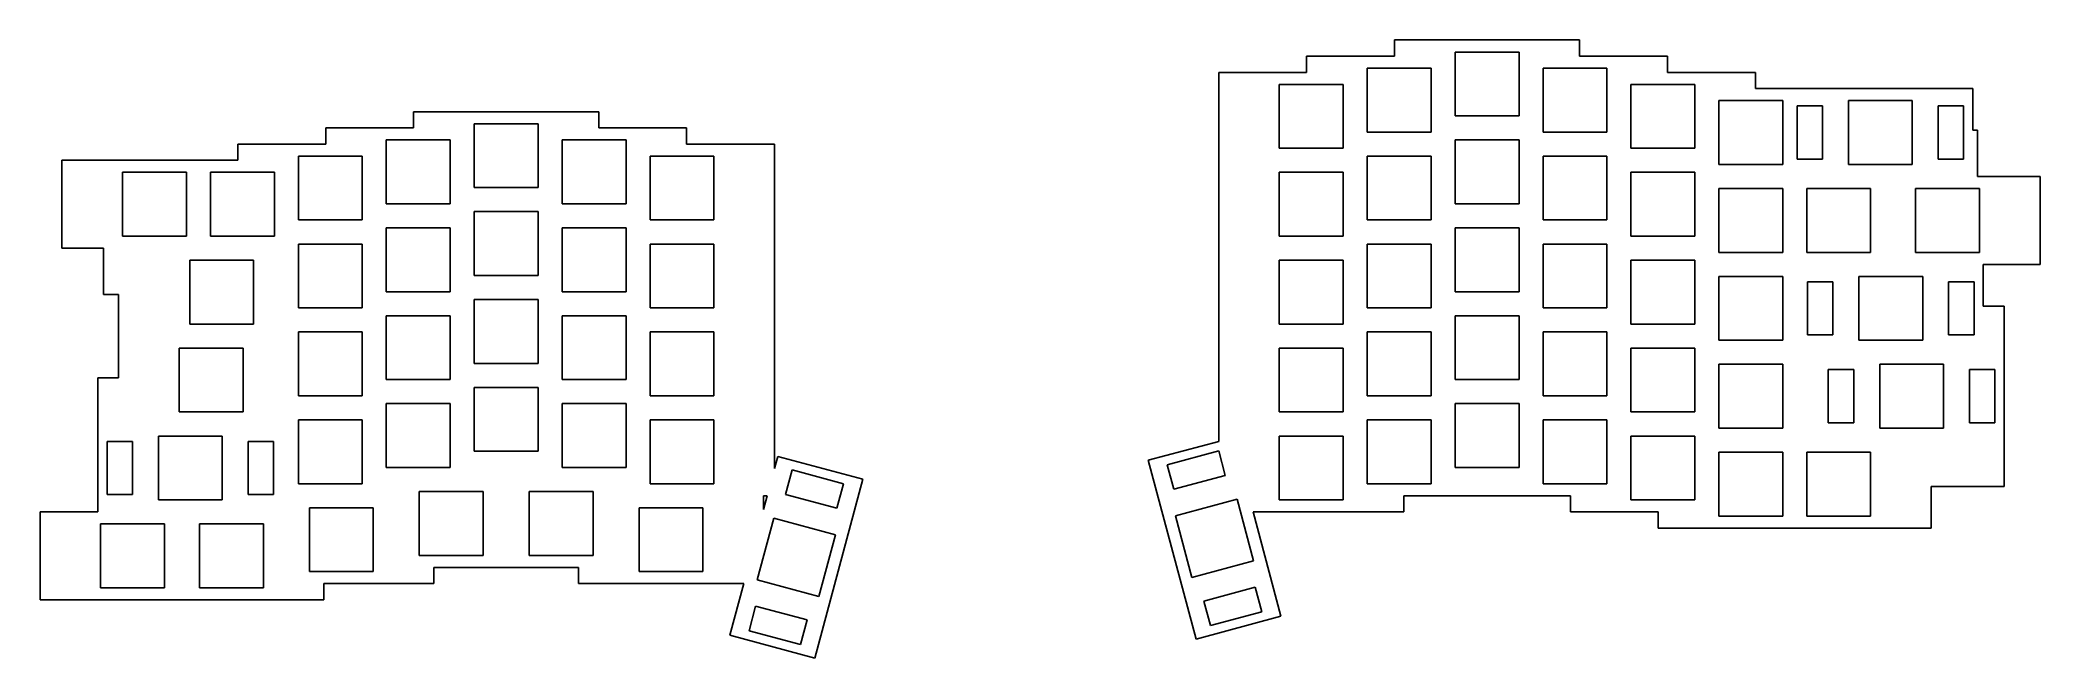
# Model space of a CAD drawing. Header units: millimetres. Extents: x -25 to 408, y -41 to 92.
import ezdxf

# ---------------------------------------------------------------- set-up
doc = ezdxf.new("R2010")
doc.units = ezdxf.units.MM

msp = doc.modelspace()

# ---------------------------------------------------------------- linework, layer by layer
at = {"linetype": 'CONTINUOUS'}
for p, q in [((308, 92.5), (268, 92.5)), ((268, 92.5), (268, 89)), ((308, 89), (308, 92.5)), ((268, 89), (249, 89)), ((249, 89), (249, 85.5)), ((294.9, 89.9), (281.1, 89.9)), ((281.1, 89.9), (281.1, 76.1)), ((294.9, 76.1), (294.9, 89.9)), ((327, 89), (308, 89)), ((327, 85.5), (327, 89)), ((230, 5.75), (230, 85.5)), ((249, 85.5), (230, 85.5)), ((256.9, 82.9), (243.1, 82.9)), ((243.1, 82.9), (243.1, 69.1)), ((256.9, 69.1), (256.9, 82.9)), ((275.9, 86.4), (262.1, 86.4)), ((262.1, 86.4), (262.1, 72.6)), ((275.9, 72.6), (275.9, 86.4)), ((313.9, 86.4), (300.1, 86.4)), ((300.1, 86.4), (300.1, 72.6)), ((313.9, 72.6), (313.9, 86.4)), ((332.9, 82.9), (319.1, 82.9)), ((319.1, 82.9), (319.1, 69.1)), ((346, 85.5), (327, 85.5)), ((332.9, 69.1), (332.9, 82.9)), ((346, 82), (346, 85.5)), ((351.9, 79.4), (338.1, 79.4)), ((338.1, 79.4), (338.1, 65.6)), ((346, 82), (393, 82)), ((351.9, 65.6), (351.9, 79.4)), ((360.5, 78.25), (355, 78.25)), ((355, 78.25), (355, 66.75)), ((360.5, 66.75), (360.5, 78.25)), ((379.9, 79.4), (366.1, 79.4)), ((366.1, 79.4), (366.1, 65.6)), ((379.9, 65.6), (379.9, 79.4)), ((391, 78.25), (385.5, 78.25)), ((385.5, 78.25), (385.5, 66.75)), ((391, 66.75), (391, 78.25)), ((393, 73), (393, 82)), ((56, 73.5), (37, 73.5)), ((37, 73.5), (37, 70)), ((96, 77), (56, 77)), ((56, 77), (56, 73.5)), ((82.9, 74.4), (69.1, 74.4)), ((69.1, 74.4), (69.1, 60.6)), ((82.9, 60.6), (82.9, 74.4)), ((96, 73.5), (96, 77)), ((115, 73.5), (96, 73.5)), ((115, 70), (115, 73.5)), ((281.1, 76.1), (294.9, 76.1)), ((37, 70), (18, 70)), ((18, 70), (18, 66.5)), ((63.9, 70.9), (50.1, 70.9)), ((50.1, 70.9), (50.1, 57.1)), ((63.9, 57.1), (63.9, 70.9)), ((101.9, 70.9), (88.1, 70.9)), ((88.1, 70.9), (88.1, 57.1)), ((101.9, 57.1), (101.9, 70.9)), ((134, 70), (115, 70)), ((134, -0.14), (134, 70)), ((262.1, 72.6), (275.9, 72.6)), ((294.9, 70.9), (281.1, 70.9)), ((281.1, 70.9), (281.1, 57.1)), ((294.9, 57.1), (294.9, 70.9)), ((300.1, 72.6), (313.9, 72.6)), ((393, 73), (394, 73)), ((394, 73), (394, 63)), ((-20, 66.5), (18, 66.5)), ((-20, 66.5), (-20, 47.5)), ((44.9, 67.4), (31.1, 67.4)), ((31.1, 67.4), (31.1, 53.6)), ((44.9, 53.6), (44.9, 67.4)), ((120.9, 67.4), (107.1, 67.4)), ((107.1, 67.4), (107.1, 53.6)), ((120.9, 53.6), (120.9, 67.4)), ((243.1, 69.1), (256.9, 69.1)), ((275.9, 67.4), (262.1, 67.4)), ((262.1, 67.4), (262.1, 53.6)), ((275.9, 53.6), (275.9, 67.4)), ((313.9, 67.4), (300.1, 67.4)), ((300.1, 67.4), (300.1, 53.6)), ((313.9, 53.6), (313.9, 67.4)), ((319.1, 69.1), (332.9, 69.1)), ((338.1, 65.6), (351.9, 65.6)), ((355, 66.75), (360.5, 66.75)), ((366.1, 65.6), (379.9, 65.6)), ((385.5, 66.75), (391, 66.75)), ((6.9, 63.9), (-6.9, 63.9)), ((-6.9, 63.9), (-6.9, 50.1)), ((6.9, 50.1), (6.9, 63.9)), ((25.9, 63.9), (12.1, 63.9)), ((12.1, 63.9), (12.1, 50.1)), ((25.9, 50.1), (25.9, 63.9)), ((69.1, 60.6), (82.9, 60.6)), ((256.9, 63.9), (243.1, 63.9)), ((243.1, 63.9), (243.1, 50.1)), ((256.9, 50.1), (256.9, 63.9)), ((332.9, 63.9), (319.1, 63.9)), ((319.1, 63.9), (319.1, 50.1)), ((332.9, 50.1), (332.9, 63.9)), ((407.5, 63), (394, 63)), ((407.5, 44), (407.5, 63)), ((50.1, 57.1), (63.9, 57.1)), ((88.1, 57.1), (101.9, 57.1)), ((281.1, 57.1), (294.9, 57.1)), ((351.9, 60.4), (338.1, 60.4)), ((338.1, 60.4), (338.1, 46.6)), ((351.9, 46.6), (351.9, 60.4)), ((370.9, 60.4), (357.1, 60.4)), ((357.1, 60.4), (357.1, 46.6)), ((370.9, 46.6), (370.9, 60.4)), ((394.4, 60.4), (380.6, 60.4)), ((380.6, 60.4), (380.6, 46.6)), ((394.4, 46.6), (394.4, 60.4)), ((31.1, 53.6), (44.9, 53.6)), ((63.9, 51.9), (50.1, 51.9)), ((50.1, 51.9), (50.1, 38.1)), ((63.9, 38.1), (63.9, 51.9)), ((82.9, 55.4), (69.1, 55.4)), ((69.1, 55.4), (69.1, 41.6)), ((82.9, 41.6), (82.9, 55.4)), ((101.9, 51.9), (88.1, 51.9)), ((88.1, 51.9), (88.1, 38.1)), ((101.9, 38.1), (101.9, 51.9)), ((107.1, 53.6), (120.9, 53.6)), ((262.1, 53.6), (275.9, 53.6)), ((294.9, 51.9), (281.1, 51.9)), ((281.1, 51.9), (281.1, 38.1)), ((294.9, 38.1), (294.9, 51.9)), ((300.1, 53.6), (313.9, 53.6)), ((-6.9, 50.1), (6.9, 50.1)), ((12.1, 50.1), (25.9, 50.1)), ((44.9, 48.4), (31.1, 48.4)), ((31.1, 48.4), (31.1, 34.6)), ((44.9, 34.6), (44.9, 48.4)), ((120.9, 48.4), (107.1, 48.4)), ((107.1, 48.4), (107.1, 34.6)), ((120.9, 34.6), (120.9, 48.4)), ((243.1, 50.1), (256.9, 50.1)), ((275.9, 48.4), (262.1, 48.4)), ((262.1, 48.4), (262.1, 34.6)), ((275.9, 34.6), (275.9, 48.4)), ((313.9, 48.4), (300.1, 48.4)), ((300.1, 48.4), (300.1, 34.6)), ((313.9, 34.6), (313.9, 48.4)), ((319.1, 50.1), (332.9, 50.1)), ((-20, 47.5), (-11, 47.5)), ((-11, 37.5), (-11, 47.5)), ((21.4, 44.9), (7.6, 44.9)), ((7.6, 44.9), (7.6, 31.1)), ((21.4, 31.1), (21.4, 44.9)), ((256.9, 44.9), (243.1, 44.9)), ((243.1, 44.9), (243.1, 31.1)), ((256.9, 31.1), (256.9, 44.9)), ((332.9, 44.9), (319.1, 44.9)), ((319.1, 44.9), (319.1, 31.1)), ((332.9, 31.1), (332.9, 44.9)), ((338.1, 46.6), (351.9, 46.6)), ((357.1, 46.6), (370.9, 46.6)), ((380.6, 46.6), (394.4, 46.6)), ((395.25, 35), (395.25, 44)), ((395.25, 44), (407.5, 44)), ((69.1, 41.6), (82.9, 41.6)), ((351.9, 41.4), (338.1, 41.4)), ((338.1, 41.4), (338.1, 27.6)), ((351.9, 27.6), (351.9, 41.4)), ((362.75, 40.25), (357.25, 40.25)), ((357.25, 40.25), (357.25, 28.75)), ((362.75, 28.75), (362.75, 40.25)), ((382.15, 41.4), (368.35, 41.4)), ((368.35, 41.4), (368.35, 27.6)), ((382.15, 27.6), (382.15, 41.4)), ((393.25, 40.25), (387.75, 40.25)), ((387.75, 40.25), (387.75, 28.75)), ((393.25, 28.75), (393.25, 40.25)), ((-7.75, 37.5), (-11, 37.5)), ((-7.75, 19.5), (-7.75, 37.5)), ((31.1, 34.6), (44.9, 34.6)), ((50.1, 38.1), (63.9, 38.1)), ((82.9, 36.4), (69.1, 36.4)), ((69.1, 36.4), (69.1, 22.6)), ((82.9, 22.6), (82.9, 36.4)), ((88.1, 38.1), (101.9, 38.1)), ((107.1, 34.6), (120.9, 34.6)), ((262.1, 34.6), (275.9, 34.6)), ((281.1, 38.1), (294.9, 38.1)), ((300.1, 34.6), (313.9, 34.6)), ((395.25, 35), (399.75, 35)), ((399.75, -4), (399.75, 35)), ((7.6, 31.1), (21.4, 31.1)), ((63.9, 32.9), (50.1, 32.9)), ((50.1, 32.9), (50.1, 19.1)), ((63.9, 19.1), (63.9, 32.9)), ((101.9, 32.9), (88.1, 32.9)), ((88.1, 32.9), (88.1, 19.1)), ((101.9, 19.1), (101.9, 32.9)), ((243.1, 31.1), (256.9, 31.1)), ((294.9, 32.9), (281.1, 32.9)), ((281.1, 32.9), (281.1, 19.1)), ((294.9, 19.1), (294.9, 32.9)), ((319.1, 31.1), (332.9, 31.1)), ((44.9, 29.4), (31.1, 29.4)), ((31.1, 29.4), (31.1, 15.6)), ((44.9, 15.6), (44.9, 29.4)), ((120.9, 29.4), (107.1, 29.4)), ((107.1, 29.4), (107.1, 15.6)), ((120.9, 15.6), (120.9, 29.4)), ((275.9, 29.4), (262.1, 29.4)), ((262.1, 29.4), (262.1, 15.6)), ((275.9, 15.6), (275.9, 29.4)), ((313.9, 29.4), (300.1, 29.4)), ((300.1, 29.4), (300.1, 15.6)), ((313.9, 15.6), (313.9, 29.4)), ((338.1, 27.6), (351.9, 27.6)), ((357.25, 28.75), (362.75, 28.75)), ((368.35, 27.6), (382.15, 27.6)), ((387.75, 28.75), (393.25, 28.75)), ((19.15, 25.9), (5.35, 25.9)), ((5.35, 25.9), (5.35, 12.1)), ((19.15, 12.1), (19.15, 25.9)), ((69.1, 22.6), (82.9, 22.6)), ((256.9, 25.9), (243.1, 25.9)), ((243.1, 25.9), (243.1, 12.1)), ((256.9, 12.1), (256.9, 25.9)), ((332.9, 25.9), (319.1, 25.9)), ((319.1, 25.9), (319.1, 12.1)), ((332.9, 12.1), (332.9, 25.9)), ((351.9, 22.4), (338.1, 22.4)), ((338.1, 22.4), (338.1, 8.6)), ((351.9, 8.6), (351.9, 22.4)), ((386.65, 22.4), (372.85, 22.4)), ((372.85, 22.4), (372.85, 8.6)), ((386.65, 8.6), (386.65, 22.4)), ((-12.25, -9.5), (-12.25, 19.5)), ((-12.25, 19.5), (-7.75, 19.5)), ((50.1, 19.1), (63.9, 19.1)), ((82.9, 17.4), (69.1, 17.4)), ((69.1, 17.4), (69.1, 3.6)), ((82.9, 3.6), (82.9, 17.4)), ((88.1, 19.1), (101.9, 19.1)), ((281.1, 19.1), (294.9, 19.1)), ((367.25, 21.25), (361.75, 21.25)), ((361.75, 21.25), (361.75, 9.75)), ((367.25, 9.75), (367.25, 21.25)), ((397.75, 21.25), (392.25, 21.25)), ((392.25, 21.25), (392.25, 9.75)), ((397.75, 9.75), (397.75, 21.25)), ((31.1, 15.6), (44.9, 15.6)), ((63.9, 13.9), (50.1, 13.9)), ((50.1, 13.9), (50.1, 0.1)), ((63.9, 0.1), (63.9, 13.9)), ((101.9, 13.9), (88.1, 13.9)), ((88.1, 13.9), (88.1, 0.1)), ((101.9, 0.1), (101.9, 13.9)), ((107.1, 15.6), (120.9, 15.6)), ((262.1, 15.6), (275.9, 15.6)), ((294.9, 13.9), (281.1, 13.9)), ((281.1, 13.9), (281.1, 0.1)), ((294.9, 0.1), (294.9, 13.9)), ((300.1, 15.6), (313.9, 15.6)), ((5.35, 12.1), (19.15, 12.1)), ((44.9, 10.4), (31.1, 10.4)), ((31.1, 10.4), (31.1, -3.4)), ((44.9, -3.4), (44.9, 10.4)), ((120.9, 10.4), (107.1, 10.4)), ((107.1, 10.4), (107.1, -3.4)), ((120.9, -3.4), (120.9, 10.4)), ((243.1, 12.1), (256.9, 12.1)), ((275.9, 10.4), (262.1, 10.4)), ((262.1, 10.4), (262.1, -3.4)), ((275.9, -3.4), (275.9, 10.4)), ((313.9, 10.4), (300.1, 10.4)), ((300.1, 10.4), (300.1, -3.4)), ((313.9, -3.4), (313.9, 10.4)), ((319.1, 12.1), (332.9, 12.1)), ((361.75, 9.75), (367.25, 9.75)), ((392.25, 9.75), (397.75, 9.75)), ((-4.75, 5.75), (-10.25, 5.75)), ((-10.25, 5.75), (-10.25, -5.75)), ((-4.75, -5.75), (-4.75, 5.75)), ((14.65, 6.9), (0.85, 6.9)), ((0.85, 6.9), (0.85, -6.9)), ((14.65, -6.9), (14.65, 6.9)), ((25.75, 5.75), (20.25, 5.75)), ((20.25, 5.75), (20.25, -5.75)), ((25.75, -5.75), (25.75, 5.75)), ((230, 5.75), (214.75, 1.66)), ((256.9, 6.9), (243.1, 6.9)), ((243.1, 6.9), (243.1, -6.9)), ((256.9, -6.9), (256.9, 6.9)), ((332.9, 6.9), (319.1, 6.9)), ((319.1, 6.9), (319.1, -6.9)), ((332.9, -6.9), (332.9, 6.9)), ((338.1, 8.6), (351.9, 8.6)), ((372.85, 8.6), (386.65, 8.6)), ((50.1, 0.1), (63.9, 0.1)), ((69.1, 3.6), (82.9, 3.6)), ((88.1, 0.1), (101.9, 0.1)), ((134.7, 2.48), (134, -0.14)), ((153.05, -2.44), (134.7, 2.48)), ((214.75, 1.66), (225.1, -36.98)), ((230, 3.67), (218.89, 0.7)), ((218.89, 0.7), (220.31, -4.61)), ((231.42, -1.64), (230, 3.67)), ((281.1, 0.1), (294.9, 0.1)), ((351.9, 3.4), (338.1, 3.4)), ((338.1, 3.4), (338.1, -10.4)), ((351.9, -10.4), (351.9, 3.4)), ((370.9, 3.4), (357.1, 3.4)), ((357.1, 3.4), (357.1, -10.4)), ((370.9, -10.4), (370.9, 3.4)), ((31.1, -3.4), (44.9, -3.4)), ((107.1, -3.4), (120.9, -3.4)), ((137.8, -0.43), (136.38, -5.74)), ((148.91, -3.4), (137.8, -0.43)), ((142.7, -41.08), (153.05, -2.44)), ((147.49, -8.71), (148.91, -3.4)), ((220.31, -4.61), (231.42, -1.64)), ((262.1, -3.4), (275.9, -3.4)), ((300.1, -3.4), (313.9, -3.4)), ((384, -13), (384, -4)), ((399.75, -4), (384, -4)), ((-10.25, -5.75), (-4.75, -5.75)), ((0.85, -6.9), (14.65, -6.9)), ((20.25, -5.75), (25.75, -5.75)), ((47.27, -8.6), (33.48, -8.6)), ((33.48, -8.6), (33.48, -22.4)), ((47.27, -22.4), (47.27, -8.6)), ((71.03, -5.1), (57.23, -5.1)), ((57.23, -5.1), (57.23, -18.9)), ((71.03, -18.9), (71.03, -5.1)), ((94.78, -5.1), (80.97, -5.1)), ((80.97, -5.1), (80.97, -18.9)), ((94.78, -18.9), (94.78, -5.1)), ((118.53, -8.6), (104.72, -8.6)), ((104.72, -8.6), (104.72, -22.4)), ((118.53, -22.4), (118.53, -8.6)), ((131.62, -6), (132.43, -6)), ((131.62, -9), (131.62, -6)), ((132.43, -6), (131.62, -9)), ((136.38, -5.74), (147.49, -8.71)), ((233.98, -6.75), (220.65, -10.32)), ((237.55, -20.08), (233.98, -6.75)), ((243.1, -6.9), (256.9, -6.9)), ((270, -9.5), (270, -6)), ((270, -6), (306, -6)), ((306, -6), (306, -9.5)), ((319.1, -6.9), (332.9, -6.9)), ((-24.75, -9.5), (-12.25, -9.5)), ((-24.75, -9.5), (-24.75, -28.5)), ((2.15, -12.1), (-11.65, -12.1)), ((-11.65, -12.1), (-11.65, -25.9)), ((2.15, -25.9), (2.15, -12.1)), ((23.52, -12.1), (9.72, -12.1)), ((9.72, -12.1), (9.72, -25.9)), ((23.52, -25.9), (23.52, -12.1)), ((133.82, -10.85), (130.25, -24.18)), ((147.15, -14.42), (133.82, -10.85)), ((220.65, -10.32), (224.22, -23.65)), ((237.41, -9.5), (270, -9.5)), ((243.45, -32.06), (237.41, -9.5)), ((306, -9.5), (325, -9.5)), ((325, -9.5), (325, -13)), ((338.1, -10.4), (351.9, -10.4)), ((357.1, -10.4), (370.9, -10.4)), ((143.58, -27.75), (147.15, -14.42)), ((325, -13), (384, -13)), ((57.23, -18.9), (71.03, -18.9)), ((60.38, -25), (60.38, -21.5)), ((60.38, -21.5), (91.62, -21.5)), ((80.97, -18.9), (94.78, -18.9)), ((91.62, -21.5), (91.62, -25)), ((224.22, -23.65), (237.55, -20.08)), ((-11.65, -25.9), (2.15, -25.9)), ((9.72, -25.9), (23.52, -25.9)), ((33.48, -22.4), (47.27, -22.4)), ((36.62, -28.5), (36.62, -25)), ((36.62, -25), (60.38, -25)), ((91.62, -25), (127.34, -25)), ((104.72, -22.4), (118.53, -22.4)), ((127.34, -25), (124.35, -36.16)), ((130.25, -24.18), (143.58, -27.75)), ((237.89, -25.79), (226.78, -28.76)), ((239.31, -31.1), (237.89, -25.79)), ((-24.75, -28.5), (36.62, -28.5)), ((129.91, -29.89), (128.49, -35.2)), ((141.02, -32.86), (129.91, -29.89)), ((226.78, -28.76), (228.2, -34.07)), ((139.6, -38.17), (141.02, -32.86)), ((225.1, -36.98), (243.45, -32.06)), ((228.2, -34.07), (239.31, -31.1)), ((124.35, -36.16), (142.7, -41.08)), ((128.49, -35.2), (139.6, -38.17))]:
    msp.add_line(p, q, dxfattribs=at)

doc.saveas('drawing.dxf')
